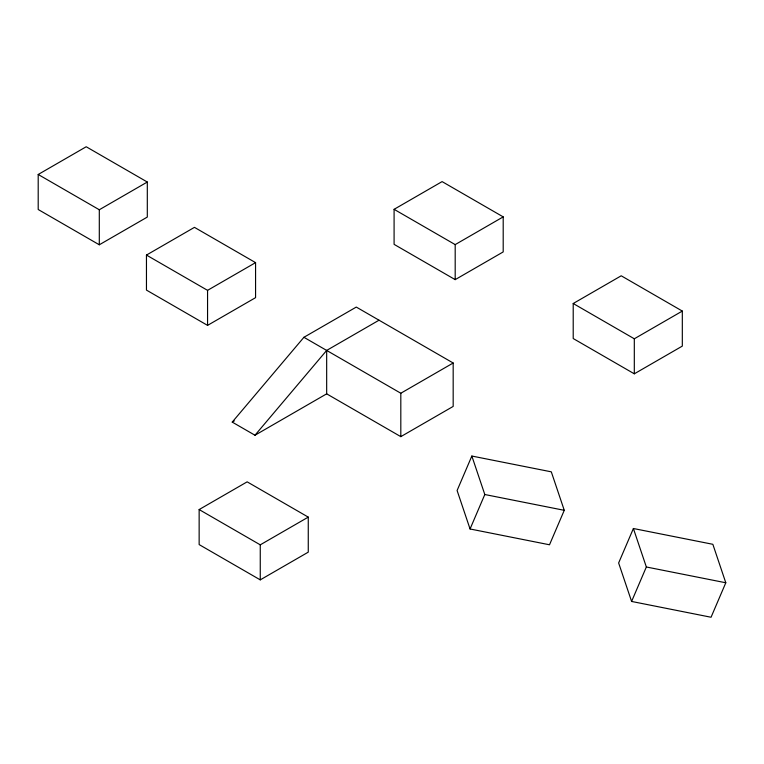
<?xml version="1.0" encoding="UTF-8"?>
<svg xmlns="http://www.w3.org/2000/svg" width="764" height="764" viewBox="0 0 764 764"><rect width="100%" height="100%" fill="white"/><g stroke="black" fill="none" stroke-linecap="round" stroke-linejoin="round"><path stroke-width="1.15" d="M471.846 456.041L457.101 490.507L470.061 528.984L549.507 544.78L564.262 510.314L551.302 471.837L471.846 456.041L484.806 494.518L470.061 528.984M633.394 528.507L618.639 562.972L631.599 601.449L711.055 617.245L725.8 582.77L712.85 544.302L633.394 528.507L646.344 566.984L631.599 601.449M232.227 422.1L303.919 337.296L356.282 307.071L453.176 363.005L453.176 406.419L400.813 436.645L326.667 393.842L254.975 435.232L232.227 422.1L234.281 420.916M254.975 435.232L326.667 350.428L379.03 320.202M38.2 174.478L86.208 146.755L147.309 182.033L147.309 217.072L99.301 244.786L38.2 209.508L38.2 174.478L99.301 209.756L147.309 182.033M146.459 255.071L194.457 227.357L255.568 262.635L255.568 297.664L207.56 325.378L146.459 290.1L146.459 255.071L207.56 290.349L255.568 262.635M394.09 209.326L442.098 181.603L503.199 216.88L503.199 251.919L455.191 279.634L394.09 244.356L394.09 209.326L455.191 244.604L503.199 216.88M199.146 509.559L247.154 481.845L308.264 517.123L308.264 552.152L260.257 579.866L199.146 544.589L199.146 509.559L260.257 544.837L308.264 517.123M303.919 337.296L400.813 393.24L453.176 363.005M573.21 303.509L621.218 275.794L682.319 311.072L682.319 346.102L634.311 373.816L573.21 338.538L573.21 303.509L634.311 338.786L682.319 311.072M484.806 494.518L564.262 510.314M646.344 566.984L725.8 582.77M634.311 338.786L634.311 373.816M455.191 244.604L455.191 279.634M400.813 393.24L400.813 436.645M326.667 350.428L326.667 393.842M260.257 544.837L260.257 579.866M207.56 290.349L207.56 325.378M99.301 209.756L99.301 244.786"/></g></svg>
